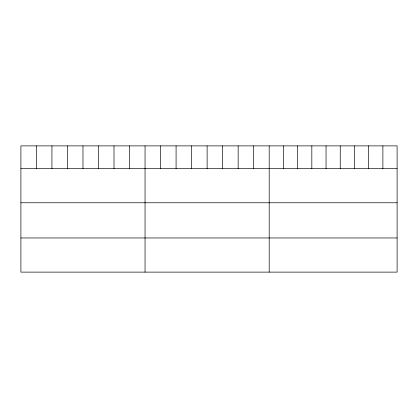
<?xml version="1.0" encoding="UTF-8"?>
<svg xmlns="http://www.w3.org/2000/svg" width="418" height="418" viewBox="0 0 418 418"><rect width="100%" height="100%" fill="white"/><g stroke="black" fill="none" stroke-linecap="round" stroke-linejoin="round"><path stroke-width="0.63" d="M397.1 168.616L397.1 272.118L20.9 272.118L20.9 145.882L397.1 145.882L397.1 168.616L20.9 168.616M20.9 202.772L397.1 202.772M20.9 237.962L397.1 237.962M382.888 145.882L382.888 168.616M368.676 145.882L368.676 168.616M354.464 145.882L354.464 168.616M340.252 145.882L340.252 168.616M326.04 145.882L326.04 168.616M311.828 145.882L311.828 168.616M297.616 145.882L297.616 168.616M283.404 145.882L283.404 168.616M269.192 145.882L269.192 272.118M253.674 145.882L253.674 168.616M238.155 145.882L238.155 168.616M222.637 145.882L222.637 168.616M207.119 145.882L207.119 168.616M191.601 145.882L191.601 168.616M176.082 145.882L176.082 168.616M160.564 145.882L160.564 168.616M145.046 145.882L145.046 272.118M129.528 145.882L129.528 168.616M114.009 145.882L114.009 168.616M98.491 145.882L98.491 168.616M82.973 145.882L82.973 168.616M67.455 145.882L67.455 168.616M51.937 145.882L51.937 168.616M36.418 145.882L36.418 168.616"/></g></svg>
